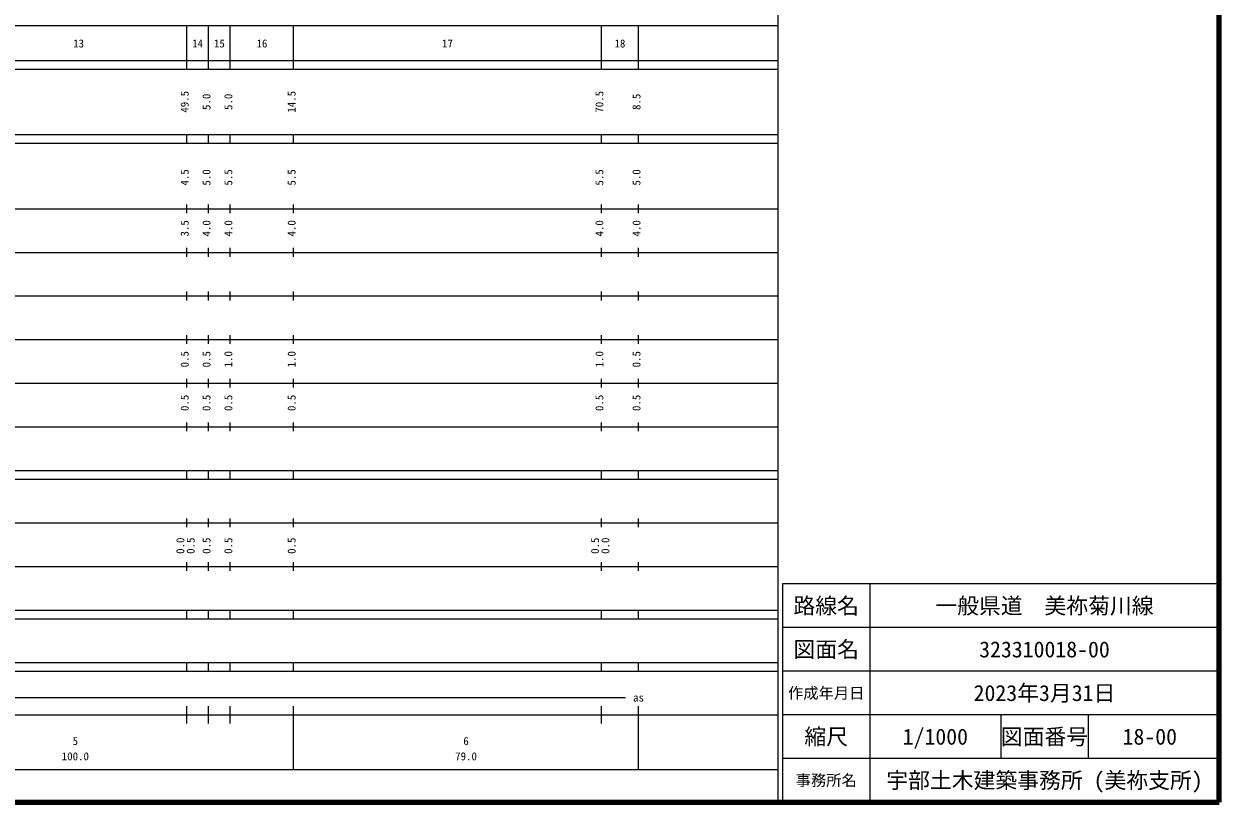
# Model space of a CAD drawing. Units: millimetres, scale not verified. Extents: x 40000 to 680000, y 20000 to 380000.
# Drawn here: x 406214 to 680000, y 20000 to 198357 of the extents above; entities that cross this region are included whole.
import ezdxf
from ezdxf.enums import TextEntityAlignment as Align

# ---------------------------------------------------------------- set-up
doc = ezdxf.new("R2010")
doc.units = ezdxf.units.MM
doc.header["$LTSCALE"] = 1000
for name, color, linetype, lineweight in [('M-TTL', 2, 'Continuous', 140), ('M-TTL-BAND', 7, 'Continuous', 13), ('M-TTL-FRAM', 2, 'Continuous', 25), ('M-TTL-LINE', 7, 'Continuous', 25)]:
    doc.layers.add(name, color=color, linetype=linetype, lineweight=lineweight)
doc.layers.add('M-TTL-TXT', color=7, linetype='Continuous')
doc.styles.add('ＭＳ ゴシック', font='')
doc.styles.get('ＭＳ ゴシック').set_extended_font_data('MS Gothic')

msp = doc.modelspace()

# ---------------------------------------------------------------- linework, layer by layer
at = {"layer": 'M-TTL'}
for p, q in [((680000, 20000), (680000, 380000)), ((40000, 20000), (680000, 20000))]:
    msp.add_line(p, q, dxfattribs=at)
at = {"layer": 'M-TTL-BAND'}
for p, q in [((579000, 20000), (579000, 370000)), ((68000, 198000), (579000, 198000)), ((443500, 188000), (443500, 198000)), ((448500, 188000), (448500, 198000)), ((453500, 188000), (453500, 198000)), ((468000, 188000), (468000, 198000)), ((538500, 188000), (538500, 198000)), ((547000, 188000), (547000, 198000)), ((40000, 190000), (579000, 190000)), ((40000, 188000), (579000, 188000)), ((40000, 173000), (579000, 173000)), ((443500, 171000), (443500, 173000)), ((448500, 171000), (448500, 173000)), ((453500, 171000), (453500, 173000)), ((468000, 171000), (468000, 173000)), ((538500, 171000), (538500, 173000)), ((547000, 171000), (547000, 173000)), ((40000, 171000), (579000, 171000)), ((443500, 155000), (443500, 157000)), ((448500, 155000), (448500, 157000)), ((453500, 155000), (453500, 157000)), ((468000, 155000), (468000, 157000)), ((538500, 155000), (538500, 157000)), ((547000, 155000), (547000, 157000)), ((40000, 156000), (579000, 156000)), ((46000, 146000), (579000, 146000)), ((443500, 145000), (443500, 147000)), ((448500, 145000), (448500, 147000)), ((453500, 145000), (453500, 147000)), ((468000, 145000), (468000, 147000)), ((538500, 145000), (538500, 147000)), ((547000, 145000), (547000, 147000)), ((443500, 135000), (443500, 137000)), ((448500, 135000), (448500, 137000)), ((453500, 135000), (453500, 137000)), ((468000, 135000), (468000, 137000)), ((538500, 135000), (538500, 137000)), ((547000, 135000), (547000, 137000)), ((52000, 136000), (579000, 136000)), ((46000, 126000), (579000, 126000)), ((443500, 125000), (443500, 127000)), ((448500, 125000), (448500, 127000)), ((453500, 125000), (453500, 127000)), ((468000, 125000), (468000, 127000)), ((538500, 125000), (538500, 127000)), ((547000, 125000), (547000, 127000)), ((52000, 116000), (579000, 116000)), ((443500, 115000), (443500, 117000)), ((448500, 115000), (448500, 117000)), ((453500, 115000), (453500, 117000)), ((468000, 115000), (468000, 117000)), ((538500, 115000), (538500, 117000)), ((547000, 115000), (547000, 117000)), ((443500, 105000), (443500, 107000)), ((448500, 105000), (448500, 107000)), ((453500, 105000), (453500, 107000)), ((468000, 105000), (468000, 107000)), ((538500, 105000), (538500, 107000)), ((547000, 105000), (547000, 107000)), ((46000, 106000), (579000, 106000)), ((40000, 96000), (579000, 96000)), ((443500, 94000), (443500, 96000)), ((448500, 94000), (448500, 96000)), ((453500, 94000), (453500, 96000)), ((468000, 94000), (468000, 96000)), ((538500, 94000), (538500, 96000)), ((547000, 94000), (547000, 96000)), ((40000, 94000), (579000, 94000)), ((443500, 83000), (443500, 85000)), ((448500, 83000), (448500, 85000)), ((453500, 83000), (453500, 85000)), ((468000, 83000), (468000, 85000)), ((538500, 83000), (538500, 85000)), ((547000, 83000), (547000, 85000)), ((49000, 84000), (579000, 84000)), ((40000, 74000), (579000, 74000)), ((443500, 73000), (443500, 75000)), ((448500, 73000), (448500, 75000)), ((453500, 73000), (453500, 75000)), ((468000, 73000), (468000, 75000)), ((538500, 73000), (538500, 75000)), ((547000, 73000), (547000, 75000)), ((40000, 64000), (579000, 64000)), ((443500, 62000), (443500, 64000)), ((448500, 62000), (448500, 64000)), ((453500, 62000), (453500, 64000)), ((468000, 62000), (468000, 64000)), ((538500, 62000), (538500, 64000)), ((547000, 62000), (547000, 64000)), ((40000, 62000), (579000, 62000)), ((40000, 52000), (579000, 52000)), ((40000, 50000), (579000, 50000)), ((443500, 50000), (443500, 52000)), ((448500, 50000), (448500, 52000)), ((453500, 50000), (453500, 52000)), ((468000, 50000), (468000, 52000)), ((538500, 50000), (538500, 52000)), ((547000, 50000), (547000, 52000)), ((71000, 44000), (544000, 44000)), ((443500, 38000), (443500, 42000)), ((448500, 38000), (448500, 42000)), ((453500, 38000), (453500, 42000)), ((468000, 27500), (468000, 42000)), ((538500, 38000), (538500, 42000)), ((547000, 27500), (547000, 42000)), ((40000, 40000), (579000, 40000)), ((68000, 27500), (579000, 27500))]:
    msp.add_line(p, q, dxfattribs=at)
at = {"layer": 'M-TTL-FRAM'}
for p, q in [((680000, 70000), (580000, 70000)), ((580000, 70000), (580000, 20000))]:
    msp.add_line(p, q, dxfattribs=at)
at = {"layer": 'M-TTL-LINE'}
for p, q in [((600000, 70000), (600000, 20000)), ((680000, 60000), (580000, 60000)), ((680000, 50000), (580000, 50000)), ((680000, 40000), (580000, 40000)), ((630000, 40000), (630000, 30000)), ((650000, 40000), (650000, 30000)), ((680000, 30000), (580000, 30000))]:
    msp.add_line(p, q, dxfattribs=at)

# ---------------------------------------------------------------- texts
at = {"layer": 'M-TTL-BAND', "style": 'ＭＳ ゴシック'}
for s, p in [('13', (418750, 192405)), ('14', (446000, 192405)), ('15', (451000, 192405)), ('16', (460750, 192405)), ('17', (503250, 192405)), ('18', (542750, 192405)), ('as', (547000, 42500)), ('5', (418000, 32523)), ('6', (507500, 32523)), ('100.0', (418000, 29033)), ('79.0', (507500, 29033))]:
    msp.add_text(s, height=1833, dxfattribs=at).set_placement(p, align=Align.BOTTOM_CENTER)
for s, p in [('49.5', (444500, 180500)), ('5.0', (449500, 180500)), ('5.0', (454500, 180500)), ('14.5', (469000, 180500)), ('70.5', (539500, 180500)), ('8.5', (548000, 180500)), ('4.5', (444500, 163174)), ('5.0', (449500, 163174)), ('5.5', (454500, 163174)), ('5.5', (469000, 163174)), ('5.5', (539500, 163174)), ('5.0', (548000, 163174)), ('3.5', (444500, 151500)), ('4.0', (449500, 151500)), ('4.0', (454500, 151500)), ('4.0', (469000, 151500)), ('4.0', (539500, 151500)), ('4.0', (548000, 151500)), ('0.5', (444500, 121500)), ('0.5', (449500, 121500)), ('1.0', (454500, 121500)), ('1.0', (469000, 121500)), ('1.0', (539500, 121500)), ('0.5', (548000, 121500)), ('0.5', (444500, 111500)), ('0.5', (449500, 111500)), ('0.5', (454500, 111500)), ('0.5', (469000, 111500)), ('0.5', (539500, 111500)), ('0.5', (548000, 111500)), ('0.0', (443500, 78764)), ('0.5', (445870, 78764)), ('0.5', (449500, 78764)), ('0.5', (454500, 78764)), ('0.5', (469000, 78764)), ('0.5', (538500, 78764)), ('0.0', (540870, 78764))]:
    msp.add_text(s, height=1833, rotation=90, dxfattribs=at).set_placement(p, align=Align.BOTTOM_CENTER)
at = {"layer": 'M-TTL-TXT', "style": 'ＭＳ ゴシック'}
for s, height, p in [('路線名', 3666, (590000, 65000)), ('路線名', 3666, (590000, 65000)), ('一般県道\u3000美祢菊川線', 3666, (640000, 65000)), ('図面名', 3666, (590000, 55000)), ('図面名', 3666, (590000, 55000)), ('323310018-00', 3666, (640000, 55000)), ('作成年月日', 2566, (590000, 45000)), ('作成年月日', 2566, (590000, 45000)), ('2023年3月31日', 3666, (640000, 45000)), ('縮尺', 3666, (590000, 35000)), ('縮尺', 3666, (590000, 35000)), ('1/1000', 3666, (615000, 35000)), ('図面番号', 3666, (640000, 35000)), ('図面番号', 3666, (640000, 35000)), ('18-00', 3666, (664125, 35000)), ('宇部土木建築事務所 (美祢支所)', 3666, (640000, 25000)), ('事務所名', 2566, (590000, 25000)), ('事務所名', 2566, (590000, 25000))]:
    msp.add_text(s, height=height, dxfattribs=at).set_placement(p, align=Align.MIDDLE_CENTER)

doc.saveas('drawing.dxf')
